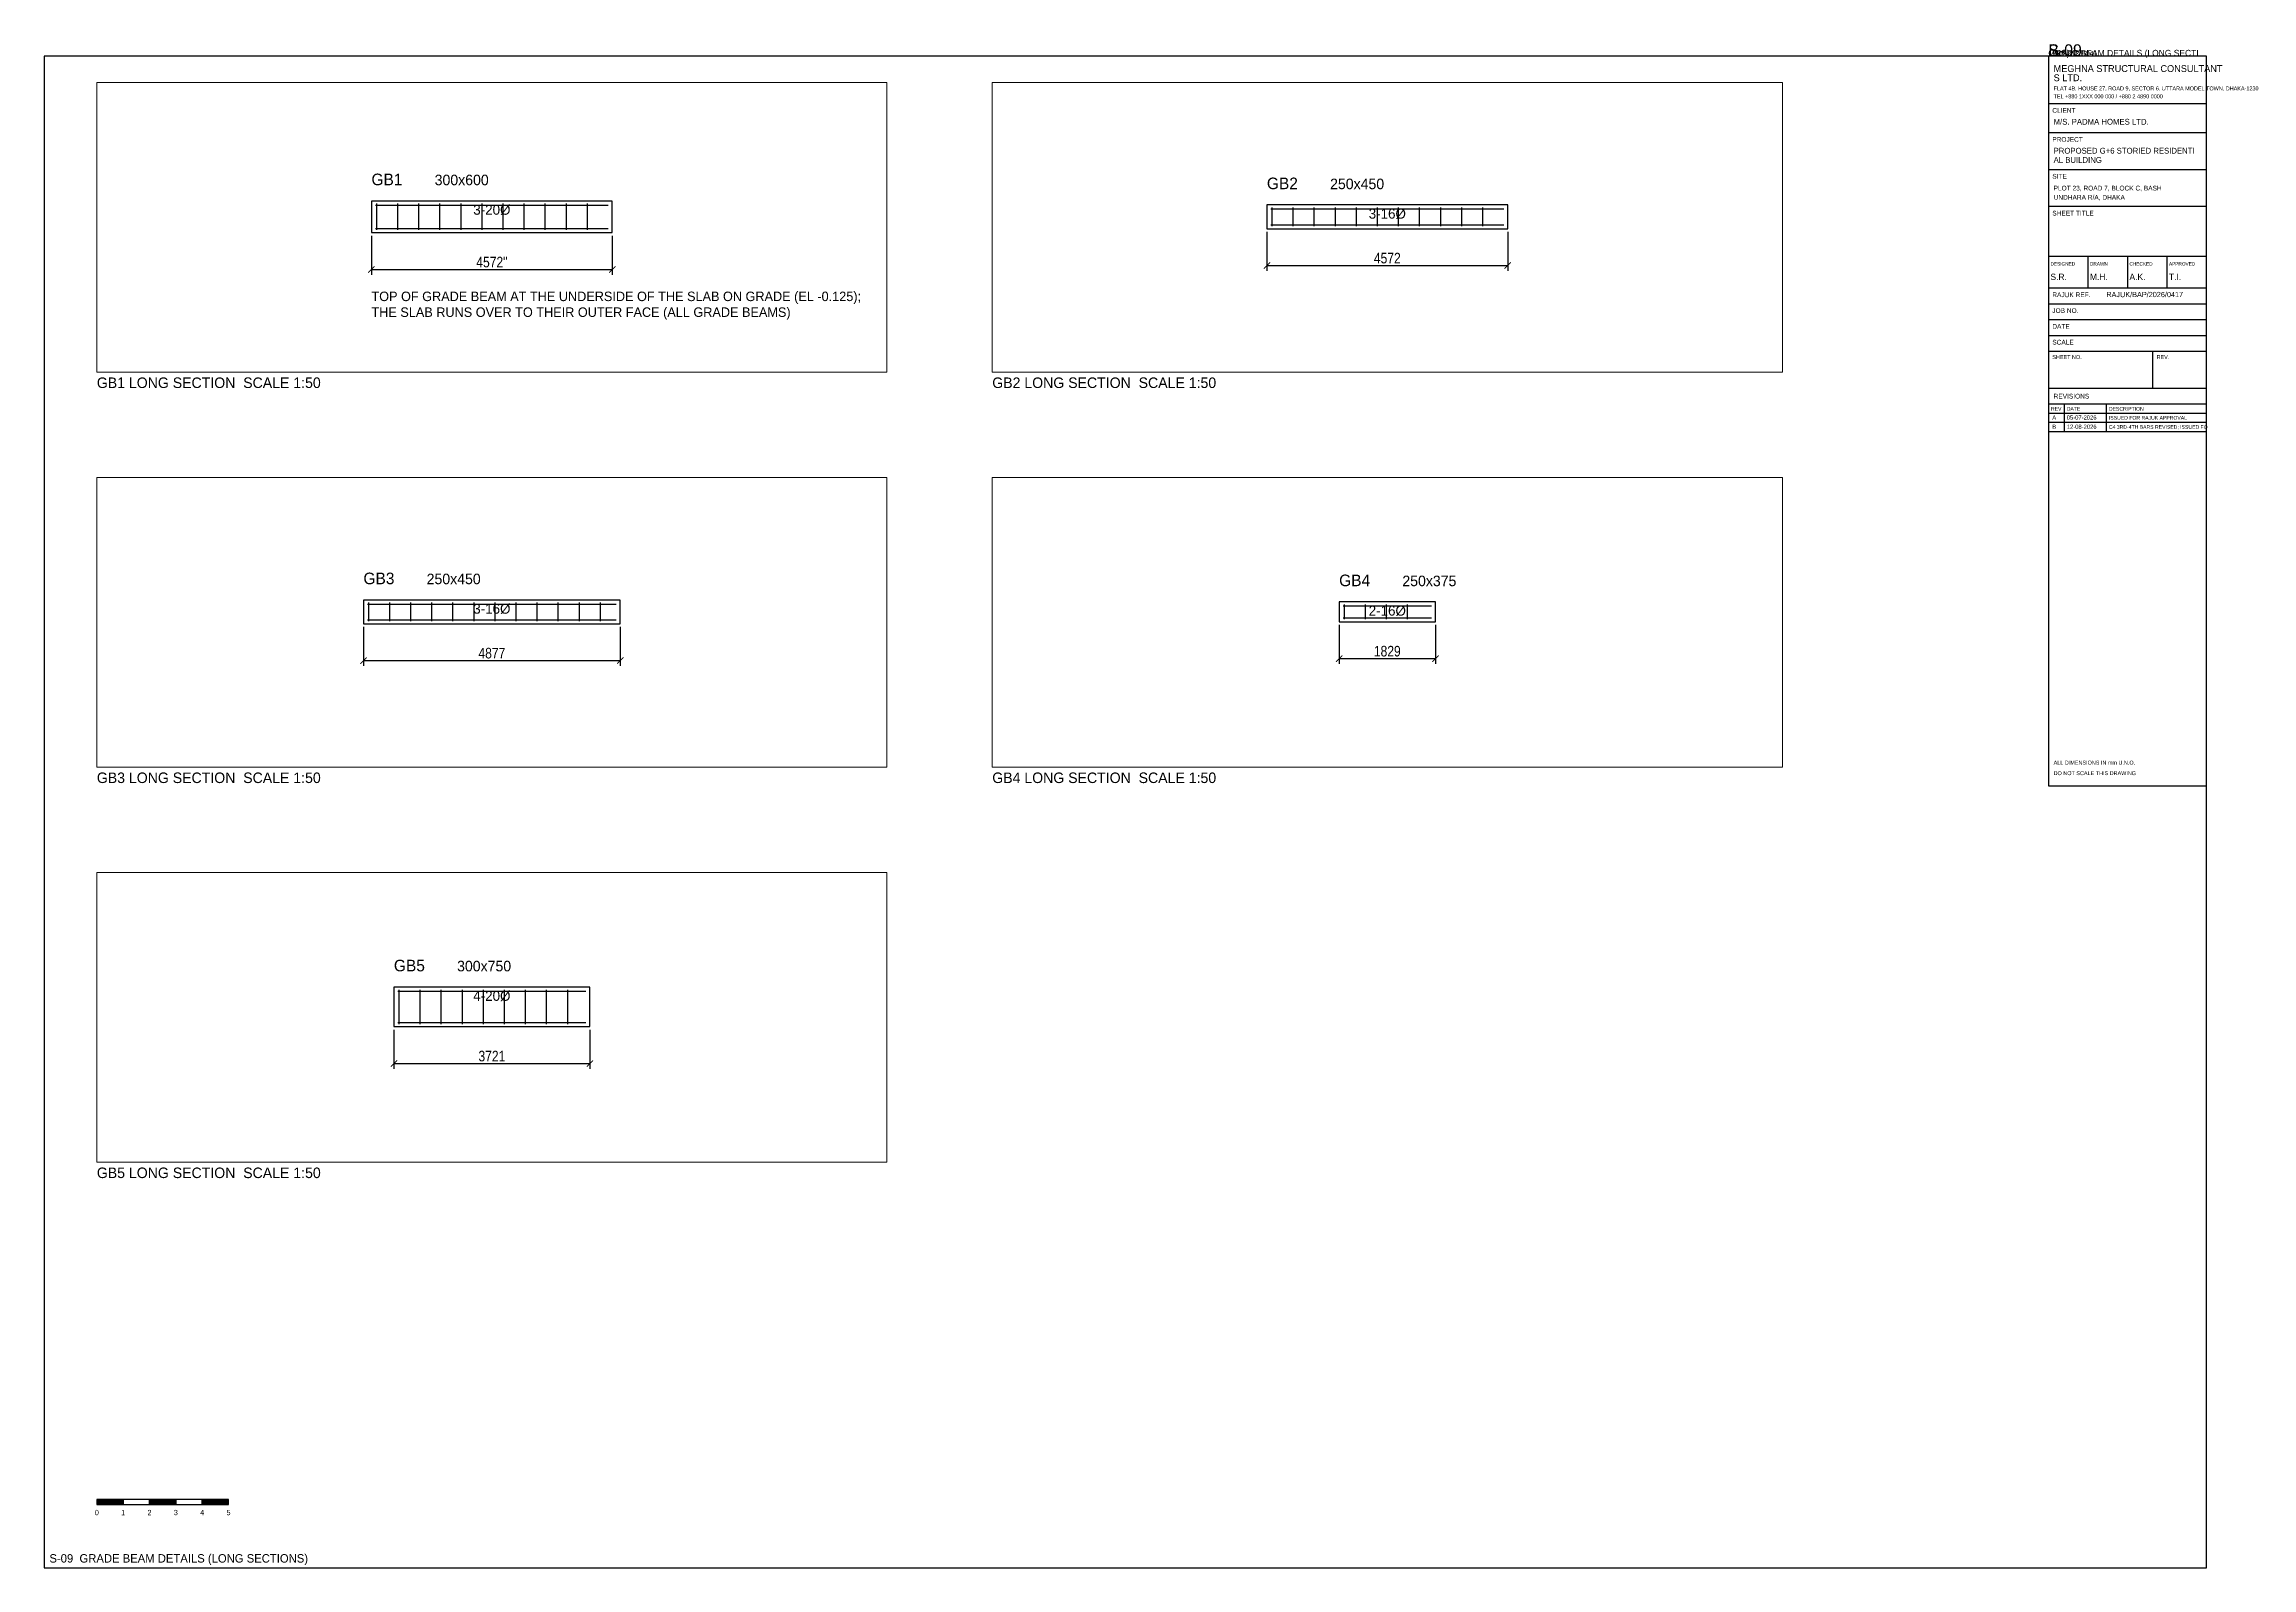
# Paper-space layout 'S-09 GRADE BEAM DETAILS (LONG SECTIONS)' of a CAD drawing. Extents: x 10 to 848, y 10 to 589.
# The model-space entities are those that its viewports show. They can reach past a viewport. Long polylines and large blocks are cut down to what shows.
import ezdxf
from ezdxf.enums import TextEntityAlignment as Align

# ---------------------------------------------------------------- set-up
doc = ezdxf.new("R2010")
doc.units = 0
for name, color, linetype in [('Beam Line', 4, 'Continuous'), ('Dimension', 6, 'Continuous'), ('Rod-1', 6, 'Continuous'), ('Rod-2', 2, 'Continuous'), ('Rod-Stirrup', 3, 'Continuous'), ('Sheet', 7, 'Continuous'), ('Text-1', 7, 'Continuous'), ('Text-2', 7, 'Continuous'), ('TITLE', 7, 'Continuous')]:
    doc.layers.add(name, color=color, linetype=linetype)
doc.styles.add('OpenSansCondensed-Light', font='OpenSansCondensed-Light.ttf')
doc.dimstyles.new('EZDXF', dxfattribs={"dimtxt": 0.25, "dimasz": 0.175, "dimexe": 0.375, "dimexo": 0.125, "dimgap": 0.1, "dimtad": 1, "dimlfac": 100, "dimzin": 12, "dimdsep": 46, "dimtxsty": 'OpenSansCondensed-Light', "dimblk": 'ARCHTICK', "dimcen": 2.5, "dimazin": 3, "dimtfac": 0.5, "dimtmove": 2, "dimatfit": 3})

# ---------------------------------------------------------------- blocks, each defined once
blk = doc.blocks.new('TITLE_BLOCK')
at = {"layer": 'TITLE'}
for p, q in [((0, -18), (60, -18)), ((0, -29), (60, -29)), ((0, -43), (60, -43)), ((0, -57), (60, -57)), ((0, -76), (60, -76)), ((0, -76), (0, -88)), ((15, -76), (15, -88)), ((30, -76), (30, -88)), ((45, -76), (45, -88)), ((0, -88), (60, -88)), ((0, -94), (60, -94)), ((0, -100), (60, -100)), ((0, -106), (60, -106)), ((0, -112), (60, -112)), ((39.6, -112), (39.6, -126)), ((0, -126), (60, -126)), ((0, -132), (60, -132)), ((0, -132), (60, -132)), ((6, -132), (6, -142.5)), ((22, -132), (22, -142.5)), ((0, -135.5), (60, -135.5)), ((0, -139), (60, -139)), ((0, -142.5), (60, -142.5))]:
    blk.add_line(p, q, dxfattribs=at)
blk.add_lwpolyline([(0, -277), (60, -277), (60, 0), (0, 0)], close=True, dxfattribs=at)
at = {"layer": 'Text-1'}
for tag, height in [('JOBNO', 2), ('SCALE', 2), ('SHEETTITLE', 2.4), ('SHEETTITLE2', 2.4), ('DATE', 2), ('SHEETNO', 4.5), ('REV', 4.5)]:
    blk.add_attdef(tag, (0, 0), '', height=height, dxfattribs=at)
at = {"layer": 'TITLE'}
for s, height, p in [('S LTD.', 2.6, (2, -9.5)), ('MEGHNA STRUCTURAL CONSULTANT', 2.6, (2, -6)), ('TEL +880 1XXX 000 000 / +880 2 4890 0000', 1.5, (2, -16)), ('FLAT 4B, HOUSE 27, ROAD 9, SECTOR 6, UTTARA MODEL TOWN, DHAKA-1230', 1.5, (2, -13)), ('CLIENT', 1.8, (1.5, -21.5)), ('M/S. PADMA HOMES LTD.', 2.2, (2, -26)), ('PROJECT', 1.8, (1.5, -32.5)), ('AL BUILDING', 2.2, (2, -40.5)), ('PROPOSED G+6 STORIED RESIDENTI', 2.2, (2, -37)), ('SITE', 1.8, (1.5, -46.5)), ('PLOT 23, ROAD 7, BLOCK C, BASH', 1.8, (2, -51)), ('SHEET TITLE', 1.8, (1.5, -60.5)), ('UNDHARA R/A, DHAKA', 1.8, (2, -54.5)), ('DESIGNED', 1.3, (0.8, -79.5)), ('S.R.', 2.4, (0.8, -85)), ('DRAWN', 1.3, (15.8, -79.5)), ('M.H.', 2.4, (15.8, -85)), ('A.K.', 2.4, (30.8, -85)), ('CHECKED', 1.3, (30.8, -79.5)), ('APPROVED', 1.3, (45.8, -79.5)), ('T.I.', 2.4, (45.8, -85)), ('RAJUK REF.', 1.8, (1.5, -91.5)), ('RAJUK/BAP/2026/0417', 2, (22, -91.5)), ('JOB NO.', 1.8, (1.5, -97.5)), ('SCALE', 1.8, (1.5, -109.5)), ('DATE', 1.8, (1.5, -103.5)), ('SHEET NO.', 1.5, (1.5, -115)), ('REV.', 1.5, (41.1, -115)), ('REV', 1.4, (1, -134.6)), ('REVISIONS', 1.8, (2, -130)), ('DATE', 1.4, (7, -134.6)), ('DESCRIPTION', 1.4, (23, -134.6)), ('ALL DIMENSIONS IN mm U.N.O.', 1.5, (2, -269)), ('DO NOT SCALE THIS DRAWING', 1.5, (2, -273))]:
    blk.add_text(s, height=height, dxfattribs=at).set_placement(p)
blk = doc.blocks.new('SCALE_BAR')
at = {"layer": 'Sheet'}
h = blk.add_hatch(color=7, dxfattribs=at)
h.dxf.hatch_style = 1
h.paths.add_polyline_path([(0, 0), (10, 0), (10, 2), (0, 2)])
h = blk.add_hatch(color=7, dxfattribs=at)
h.dxf.hatch_style = 1
h.paths.add_polyline_path([(20, 0), (30, 0), (30, 2), (20, 2)])
h = blk.add_hatch(color=7, dxfattribs=at)
h.dxf.hatch_style = 1
h.paths.add_polyline_path([(40, 0), (50, 0), (50, 2), (40, 2)])
for points in [[(0, 0), (10, 0), (10, 2), (0, 2)], [(10, 0), (20, 0), (20, 2), (10, 2)], [(20, 0), (30, 0), (30, 2), (20, 2)], [(30, 0), (40, 0), (40, 2), (30, 2)], [(40, 0), (50, 0), (50, 2), (40, 2)]]:
    blk.add_lwpolyline(points, close=True, dxfattribs=at)
for s, p in [('0', (0, -4)), ('1', (10, -4)), ('2', (20, -4)), ('3', (30, -4)), ('4', (40, -4)), ('5', (50, -4))]:
    blk.add_text(s, height=2, dxfattribs=at).set_placement(p, align=Align.CENTER)
at = {"layer": 'Text-1'}
blk.add_attdef('UNIT', (0, 0), '', height=2, dxfattribs=at)
blk = doc.blocks.new('_ARCHTICK')
at = {"color": 0, "linetype": 'BYBLOCK', "const_width": 0.15}
blk.add_lwpolyline([(-0.5, -0.5), (0.5, 0.5)], dxfattribs=at)

msp = doc.modelspace()

# ---------------------------------------------------------------- linework, layer by layer
at = {"layer": 'Beam Line'}
for points in [[(200000, -400600), (204572, -400600), (204572, -400000), (200000, -400000)], [(400000, -400450), (404572, -400450), (404572, -400000), (400000, -400000)], [(600000, -400450), (604876.8, -400450), (604876.8, -400000), (600000, -400000)], [(800000, -400375), (801828.8, -400375), (801828.8, -400000), (800000, -400000)], [(1000000, -400750), (1003720.6, -400750), (1003720.6, -400000), (1000000, -400000)]]:
    msp.add_lwpolyline(points, close=True, dxfattribs=at)
at = {"layer": 'Rod-1'}
for p, q in [((200076, -400524), (204496, -400524)), ((400076, -400374), (404496, -400374)), ((600076, -400374), (604800.8, -400374)), ((800076, -400299), (801752.8, -400299)), ((1000076, -400674), (1003644.6, -400674))]:
    msp.add_line(p, q, dxfattribs=at)
at = {"layer": 'Rod-2'}
for p, q in [((200076, -400076), (204496, -400076)), ((400076, -400076), (404496, -400076)), ((600076, -400076), (604800.8, -400076)), ((800076, -400076), (801752.8, -400076)), ((1000076, -400076), (1003644.6, -400076))]:
    msp.add_line(p, q, dxfattribs=at)
at = {"layer": 'Rod-Stirrup'}
for p, q in [((200100, -400550), (200100, -400050)), ((200500, -400550), (200500, -400050)), ((200900, -400550), (200900, -400050)), ((201300, -400550), (201300, -400050)), ((201700, -400550), (201700, -400050)), ((202100, -400550), (202100, -400050)), ((202500, -400550), (202500, -400050)), ((202900, -400550), (202900, -400050)), ((203300, -400550), (203300, -400050)), ((203700, -400550), (203700, -400050)), ((204100, -400550), (204100, -400050)), ((400100, -400400), (400100, -400050)), ((400500, -400400), (400500, -400050)), ((400900, -400400), (400900, -400050)), ((401300, -400400), (401300, -400050)), ((401700, -400400), (401700, -400050)), ((402100, -400400), (402100, -400050)), ((402500, -400400), (402500, -400050)), ((402900, -400400), (402900, -400050)), ((403300, -400400), (403300, -400050)), ((403700, -400400), (403700, -400050)), ((404100, -400400), (404100, -400050)), ((600100, -400400), (600100, -400050)), ((600500, -400400), (600500, -400050)), ((600900, -400400), (600900, -400050)), ((601300, -400400), (601300, -400050)), ((601700, -400400), (601700, -400050)), ((602100, -400400), (602100, -400050)), ((602500, -400400), (602500, -400050)), ((602900, -400400), (602900, -400050)), ((603300, -400400), (603300, -400050)), ((603700, -400400), (603700, -400050)), ((604100, -400400), (604100, -400050)), ((604500, -400400), (604500, -400050)), ((800100, -400325), (800100, -400050)), ((800500, -400325), (800500, -400050)), ((800900, -400325), (800900, -400050)), ((801300, -400325), (801300, -400050)), ((1000100, -400700), (1000100, -400050)), ((1000500, -400700), (1000500, -400050)), ((1000900, -400700), (1000900, -400050)), ((1001300, -400700), (1001300, -400050)), ((1001700, -400700), (1001700, -400050)), ((1002100, -400700), (1002100, -400050)), ((1002500, -400700), (1002500, -400050)), ((1002900, -400700), (1002900, -400050)), ((1003300, -400700), (1003300, -400050))]:
    msp.add_line(p, q, dxfattribs=at)

# ---------------------------------------------------------------- texts
at = {"layer": 'Text-1'}
for s, height, p in [('GB1', 220, (200000, -399700)), ('300x600', 200, (201200, -399700)), ('GB2', 220, (400000, -399700)), ('250x450', 200, (401200, -399700)), ('GB3', 220, (600000, -399700)), ('250x450', 200, (601200, -399700)), ('GB4', 220, (800000, -399700)), ('250x375', 200, (801200, -399700)), ('GB5', 220, (1000000, -399700)), ('300x750', 200, (1001200, -399700))]:
    msp.add_text(s, height=height, dxfattribs=at).set_placement(p)
at = {"layer": 'Text-2'}
for s, p in [('3-20%%C', (202286, -400260)), ('3-16%%C', (402286, -400260)), ('3-16%%C', (602438.4, -400260)), ('2-16%%C', (800914.4, -400260)), ('4-20%%C', (1001860.3, -400260))]:
    msp.add_text(s, height=190, dxfattribs=at).set_placement(p, align=Align.CENTER)
for s, p in [('TOP OF GRADE BEAM AT THE UNDERSIDE OF THE SLAB ON GRADE (EL -0.125);', (200000, -401900)), ('THE SLAB RUNS OVER TO THEIR OUTER FACE (ALL GRADE BEAMS)', (200000, -402200))]:
    msp.add_text(s, height=180, dxfattribs=at).set_placement(p)

# ---------------------------------------------------------------- dimensions: what is measured, and where the dimension line sits
at = {"layer": 'Dimension'}
msp.add_linear_dim(base=(200000, -401300), p1=(200000, -400600), p2=(204572, -400600), text='<>"', dimstyle='EZDXF', override={"dimtxt": 200, "dimasz": 120, "dimexe": 100, "dimexo": 60, "dimgap": 40, "dimtad": 1, "dimtih": 1, "dimtoh": 1, "dimdec": 0, "dimlfac": 1}, dxfattribs=at).render()
for base, p1, p2 in [((400000, -401150), (400000, -400450), (404572, -400450)), ((600000, -401150), (600000, -400450), (604876.8, -400450)), ((800000, -401075), (800000, -400375), (801828.8, -400375)), ((1000000, -401450), (1000000, -400750), (1003720.6, -400750))]:
    msp.add_linear_dim(base=base, p1=p1, p2=p2, dimstyle='EZDXF', override={"dimtxt": 200, "dimasz": 120, "dimexe": 100, "dimexo": 60, "dimgap": 40, "dimtad": 1, "dimtih": 1, "dimtoh": 1, "dimdec": 0, "dimlfac": 1}, dxfattribs=at).render()

psp = doc.layouts.new('S-09 GRADE BEAM DETAILS (LONG SECTIONS)')

# ---------------------------------------------------------------- linework, layer by layer
at = {"layer": 'Sheet'}
psp.add_lwpolyline([(10, 10), (831, 10), (831, 584), (10, 584)], close=True, dxfattribs=at)

# ---------------------------------------------------------------- block references
psp.add_blockref('SCALE_BAR', (30, 34), dxfattribs=at).add_auto_attribs({'UNIT': 'm'})
at = {"layer": 'TITLE'}
psp.add_blockref('TITLE_BLOCK', (771, 584), dxfattribs=at).add_auto_attribs({'SHEETTITLE': 'GRADE BEAM DETAILS (LONG SECTI', 'SHEETTITLE2': 'ONS)', 'JOBNO': 'MSC-2026-041', 'DATE': '12-08-2026', 'SCALE': '1:50', 'SHEETNO': 'S-09', 'REV': 'B'})

# ---------------------------------------------------------------- texts
at = {"layer": 'Sheet'}
for s, height, p in [('GB1 LONG SECTION  SCALE 1:50', 4, (30, 458)), ('GB2 LONG SECTION  SCALE 1:50', 4, (370, 458)), ('GB3 LONG SECTION  SCALE 1:50', 4, (30, 308)), ('GB4 LONG SECTION  SCALE 1:50', 4, (370, 308)), ('GB5 LONG SECTION  SCALE 1:50', 4, (30, 158)), ('S-09  GRADE BEAM DETAILS (LONG SECTIONS)', 3.2, (12, 12))]:
    psp.add_text(s, height=height, dxfattribs=at).set_placement(p)
at = {"layer": 'TITLE'}
for s, height, p in [('A', 1.6, (772.5, 446)), ('05-07-2026', 1.6, (778, 446)), ('ISSUED FOR RAJUK APPROVAL', 1.4, (794, 446)), ('B', 1.6, (772.5, 442.5)), ('12-08-2026', 1.6, (778, 442.5)), ('C4 3RD-4TH BARS REVISED; ISSUED FO', 1.4, (794, 442.5))]:
    psp.add_text(s, height=height, dxfattribs=at).set_placement(p)

# ---------------------------------------------------------------- viewports
at = {"layer": 'VIEWPORTS'}
psp.add_viewport(center=(180, 519), size=(300, 110), view_center_point=(202286, -400500), view_height=5500, dxfattribs=at)
for center, view_center_point, status in [((520, 519), (402286, -400425), 3), ((180, 369), (602438.4, -400425), 4), ((520, 369), (800914.4, -400387.5), 5), ((180, 219), (1001860.28, -400575), 6)]:
    psp.add_viewport(center=center, size=(300, 110), view_center_point=view_center_point, view_height=5500, status=status, dxfattribs=at)

doc.saveas('drawing.dxf')
